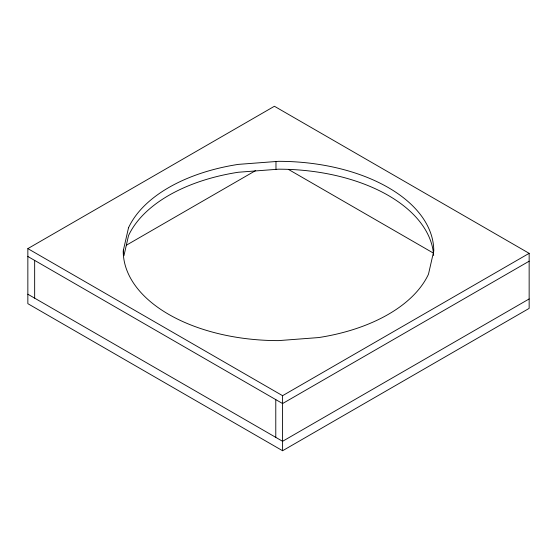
<?xml version="1.0" encoding="UTF-8"?>
<svg xmlns="http://www.w3.org/2000/svg" width="557" height="557" viewBox="0 0 557 557"><rect width="100%" height="100%" fill="white"/><g stroke="black" fill="none" stroke-linecap="round" stroke-linejoin="round"><path stroke-width="0.84" d="M123.939 255.705L128.514 235.639A155.278 89.649 0 0 1 238.312 172.245L278.5 169.189A155.278 89.649 0 0 1 433.666 255.51M27.85 248.617L274.413 106.262L529.15 253.331L529.15 308.383L282.587 450.738L27.85 303.669L27.85 248.617L282.587 395.686L529.15 253.331M126.369 245.212L255.663 170.567M529.15 261.198L282.587 403.547L27.85 256.478M529.15 298.949L282.587 441.297L27.85 294.228M288.874 169.662L432.789 252.753M433.443 252.432L433.443 254.006M282.587 395.686L282.587 450.738M275.973 161.516L275.973 169.384M275.778 399.62L275.778 437.37M123.557 249.515L123.557 254.236M34.659 260.411L34.659 298.162M128.514 227.771L123.222 250.97A155.278 89.649 0 0 0 278.5 340.619L318.688 337.563A155.278 89.649 0 0 0 428.486 274.176L433.778 250.97A155.278 89.649 0 0 0 278.5 161.328L238.312 164.378A155.278 89.649 0 0 0 128.514 227.771"/></g></svg>
